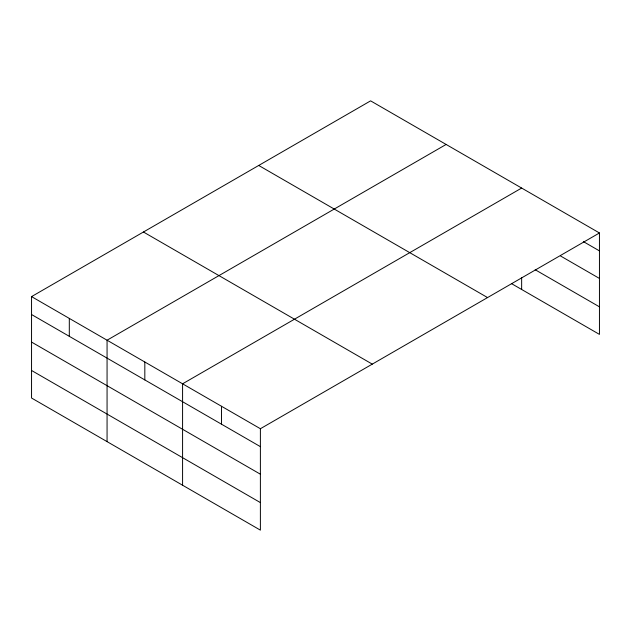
<?xml version="1.0" encoding="UTF-8"?>
<svg xmlns="http://www.w3.org/2000/svg" width="631" height="631" viewBox="0 0 631 631"><rect width="100%" height="100%" fill="white"/><g stroke="black" fill="none" stroke-linecap="round" stroke-linejoin="round"><path stroke-width="0.95" d="M31.55 296.609L260.39 428.725L260.39 530.143L31.55 398.027L31.55 296.609L370.61 100.857L599.45 232.973L599.45 334.391L511.575 283.658M446.125 144.452L107.065 340.212L107.065 441.629M521.648 188.054L182.58 383.806L182.58 485.223M260.39 428.725L599.45 232.973M583.383 241.61L599.45 250.893M560.549 255.989L599.45 278.445M535.175 269.729L599.45 306.832M258.718 165.456L487.558 297.572M143.442 232.011L372.282 364.126M31.55 314.53L260.39 446.645M31.55 342.081L260.39 474.204M31.55 370.476L260.39 502.591M521.648 277.664L521.648 289.471M221.489 406.269L221.489 424.19M144.822 362.013L144.822 379.925M69.307 318.41L69.307 336.331"/></g></svg>
